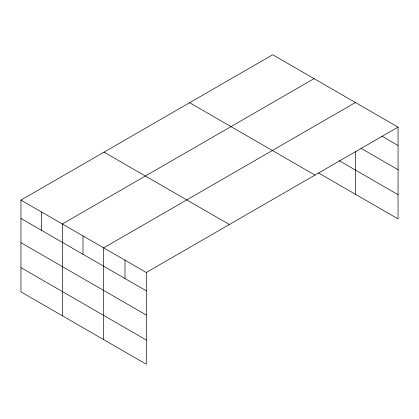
<?xml version="1.0" encoding="UTF-8"?>
<svg xmlns="http://www.w3.org/2000/svg" width="419" height="419" viewBox="0 0 419 419"><rect width="100%" height="100%" fill="white"/><g stroke="black" fill="none" stroke-linecap="round" stroke-linejoin="round"><path stroke-width="0.63" d="M398.05 127.13L272.701 54.758L20.95 200.109L20.95 291.87L146.299 364.242L146.299 272.476L398.05 127.13L398.05 218.891L318.54 172.989M314.067 78.641L62.316 223.987L62.316 315.753M355.432 102.524L103.682 247.87L103.682 339.636M381.788 136.091L398.05 145.477M361.042 148.336L398.05 169.705M339.222 160.702L398.05 194.667M189.624 102.723L314.973 175.095M104.027 152.144L229.376 224.511M20.95 200.109L146.299 272.476M20.95 218.456L146.299 290.828M20.95 242.685L146.299 315.051M20.95 267.647L146.299 340.013M355.432 151.5L355.432 194.29M124.988 260.173L124.988 278.525M82.999 235.928L82.999 254.281M41.633 212.045L41.633 230.398"/></g></svg>
